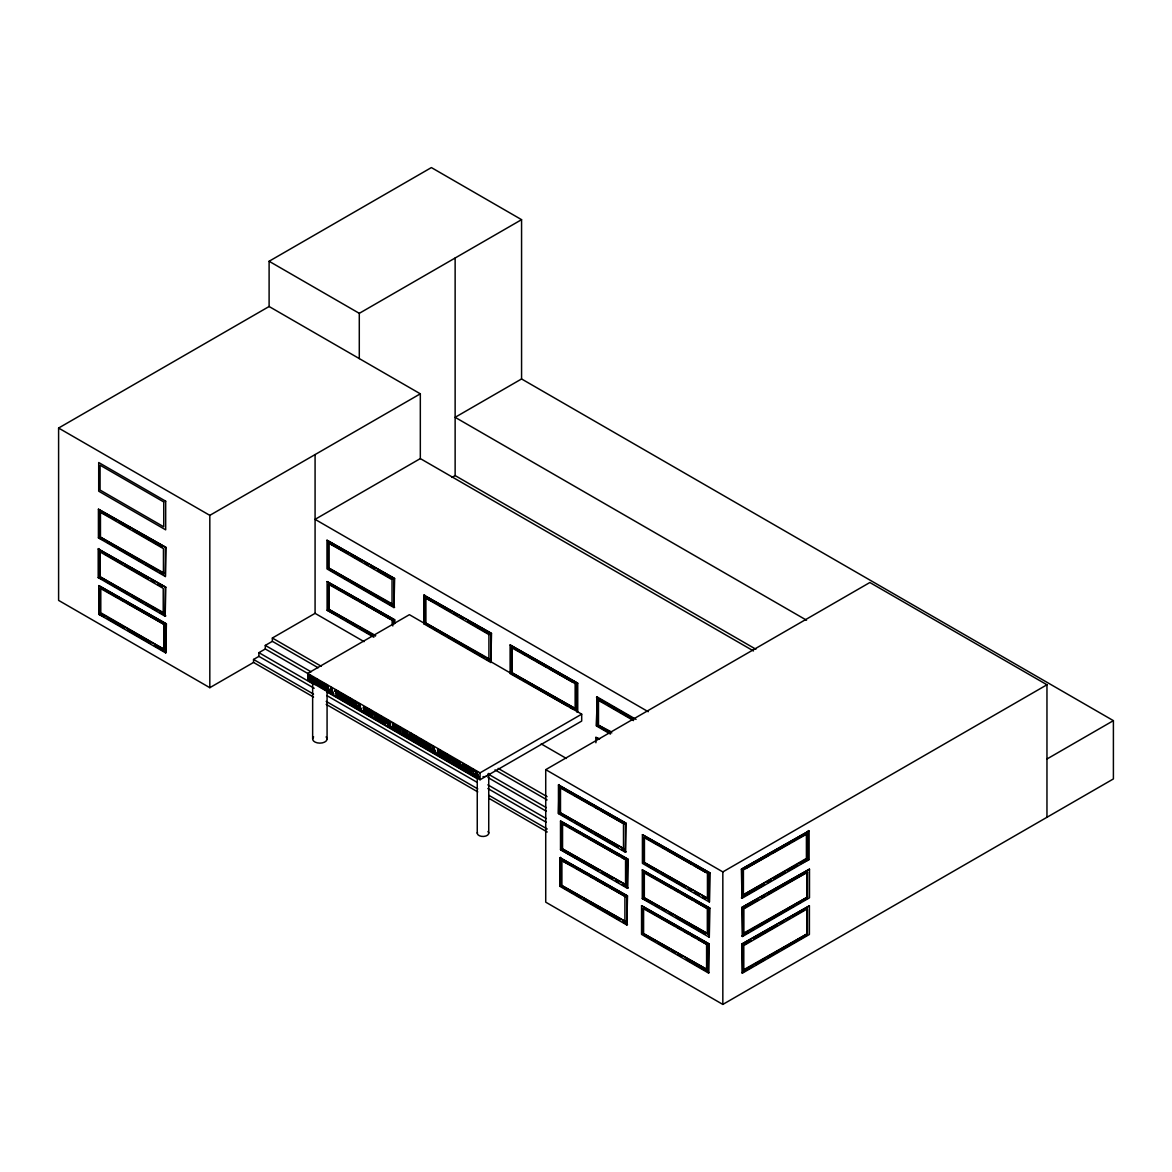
<?xml version="1.0" encoding="UTF-8"?>
<svg xmlns="http://www.w3.org/2000/svg" width="1172" height="1172" viewBox="0 0 1172 1172"><rect width="100%" height="100%" fill="white"/><g stroke="black" fill="none" stroke-linecap="round" stroke-linejoin="round"><path stroke-width="1.5" d="M444.789 758.841L445.36 756.218L444.789 758.841L443.954 758.357L443.954 753.274L446.708 754.197L446.708 755.149L444.789 754.695L444.789 755.618L446.708 756.072C444.979 762.269 454.883 763.045 449.843 756.731M456.084 765.375L457.153 762.108L456.67 765.038L455.263 764.891L456.611 759.91L458.457 764.525L456.04 760.247M455.263 764.891L456.611 759.91M378.952 717.454C376.813 716.033 381.867 718.187 377.194 714.73L377.194 719.813L378.6 719.974M389.397 723.476C387.258 722.055 392.298 724.223 387.624 720.751L387.624 725.849L389.045 725.995L389.045 723.842L391.023 727.138L389.529 726.948L388.459 724.179L388.459 726.332M457.871 764.862L458.911 761.903L460.303 762.049L461.036 767.557L459.658 767.426L459.761 763.602M458.457 764.525L459.483 761.566M456.567 762.43L458.237 766.62L459.175 763.939M328.878 691.92L331.149 687.481L333.698 694.044L330.108 691.583L328.878 691.92L331.149 687.481M356.757 708.02L359.028 703.581L361.577 710.144L357.987 707.683L356.757 708.02L359.028 703.581M431.062 750.915L433.332 746.476L435.881 753.039L432.292 750.578L431.062 750.915L432.864 750.256L435.881 753.039M432.204 749.216L433.332 746.476M460.772 768.085L463.057 763.631L465.606 770.194L462.002 767.733L460.772 768.085L463.057 763.631M474.411 775.952L476.682 771.498L479.231 778.062L475.642 775.615L474.411 775.952L476.213 775.278L479.231 778.062M475.554 774.238L476.682 771.498M330.416 690.821L331.588 689.077L332.174 691.172L330.416 690.821L331.588 689.077M358.295 706.921L359.467 705.178L360.053 707.258L358.295 706.921L360.053 707.258M432.6 749.816L433.772 748.073L434.358 750.168L432.6 749.816L433.772 748.073M462.325 766.971L463.482 765.228L464.068 767.323L462.896 766.635M475.949 774.838L477.121 773.095L477.707 775.19L475.949 774.838L477.121 773.095M329.757 692.432L330.108 691.583M357.621 708.518L358.559 707.346L361.577 710.144M461.651 768.583L462.002 767.733M412.339 737.774L410.801 737.73L410.493 736.456L412.705 737.964A3.018 1.743 60 0 1 412.544 738.829L412.061 739.385A2.784 1.612 60 0 1 411.123 739.459L409.292 738.14A3.047 1.758 60 0 1 408.618 737.056C405.952 732.559 412.573 733.628 412.09 735.415A2.388 1.377 60 0 0 411.079 734.448L409.658 734.668L409.804 736.397L412.339 737.774C406.992 740.47 408.808 728.032 412.969 735.547L411.519 735.752A2.388 1.377 60 0 0 410.493 734.771L409.218 734.8L409.189 736.734A3.047 1.758 60 0 0 409.614 737.466M395.916 728.354L393.689 728.398L393.689 725.19C397.411 724.164 396.986 733.35 392.854 728.867L392.854 723.769L396.458 726.069A3.223 1.861 60 0 1 396.854 727.255L396.283 729.599A2.344 1.348 60 0 1 395.169 729.497M427.839 745.846C425.832 744.425 430.9 746.286 426.183 743.019L426.183 748.102L427.604 748.263L427.677 746.154L429.011 749.743L427.677 746.154M453.754 760.804C451.865 759.119 456.714 761.507 452.099 757.976L452.099 763.075L453.52 763.221L453.52 761.067L455.498 764.364L454.003 764.173L452.934 761.39L452.934 763.558M313.525 681.313L311.298 678.207A1.465 0.85 60 0 1 311.342 677.372L311.606 677.108A1.67 0.967 60 0 1 312.221 677.108C311.283 674.574 316.792 687.393 311.049 680.654L312.323 680.229L312.953 681.635L311.62 680.317M313.554 697.076L253.548 662.444L209.817 687.686L58.6 600.386L58.6 428.044L269.106 306.507L269.106 261.268L431.384 167.581L521.569 219.662L521.569 378.952L1113.4 720.648L1113.4 778.926L722.831 1004.419L545.727 902.162L545.727 769.652L869.858 582.513L1046.962 684.77L1046.962 817.28M269.106 261.268L359.291 313.334L521.569 219.662M98.419 509.205L166.058 547.485L165.384 576.536L98.419 537.86L98.419 509.205L166.058 547.485M99.781 511.871L163.45 548.628L163.45 573.504L99.781 536.747L99.781 511.871L109.772 516.852M99.781 536.747L164.124 573.123M98.419 537.86L103.751 540.175M98.199 548.95L165.823 587.231L165.164 616.282L98.199 577.606L98.199 548.95L165.823 587.231M99.561 576.492L163.23 613.249L163.23 588.373L99.561 551.616L99.561 576.492L163.89 612.868M98.199 577.606L101.979 579.027M58.6 428.044L209.817 515.358L420.323 393.821L420.323 458.589L753.493 650.943M98.756 585.604L166.395 623.9L165.735 652.936L98.756 614.275L98.756 585.604L166.395 623.9M164.461 649.537L100.133 613.161L100.133 588.271L100.792 587.89L100.792 612.766L164.461 649.537L164.461 624.647L127.191 603.126M98.756 614.275L104.103 616.589M521.569 378.952L455.132 417.32L806.541 620.193M420.323 458.589L315.078 519.357L648.233 711.712M100.133 588.271L164.461 624.647M326.988 540.248L394.627 578.529L393.968 607.579L326.988 568.918L326.988 540.248L394.627 578.529M328.365 542.914L392.034 579.671L392.034 604.562L328.365 567.805L328.365 542.914L347.659 553.287M451.996 477.4L455.132 475.583L755.881 649.229M328.365 567.805L392.693 604.166M373.839 637.231L327.105 610.26L327.105 581.59L394.744 619.871L394.744 623.46M318.139 667.762L272.358 641.333L272.358 638.022L315.078 613.352L364.082 641.655M314.184 688.257L258.909 656.364L258.909 652.658L265.297 648.98L265.297 645.406L272.358 641.333M392.81 625.965L392.81 620.633L328.482 584.257L328.482 609.147L375.729 635.649M327.105 610.26L337.126 615.271M253.548 662.444L253.548 659.455L258.909 656.364M423.868 595.156L491.508 633.437L490.848 662.473L423.868 623.812L423.868 595.156L491.508 633.437M425.246 597.808L488.914 634.579L488.914 659.455L425.246 622.698L425.246 597.808L436.775 603.712M327.105 581.59L394.744 619.871M308.236 674.911L311.21 675.966L310.639 677.255L309.071 676.347L309.071 677.27L311.21 677.841L310.639 679.101L309.071 678.192L309.071 679.54L311.21 680.112L310.639 681.401L308.236 680.009L308.236 674.911L311.21 675.966M309.071 676.347L311.21 676.918M309.071 678.192L311.21 678.778M308.236 680.009L311.21 681.064M309.071 679.54L311.21 680.112M313.539 680.961L311.884 677.885A1.465 0.85 60 0 1 311.913 677.035L312.177 676.771A1.67 0.967 60 0 1 312.792 676.771L313.744 678.778C310.77 674.589 317.964 687.393 311.049 680.654M319.956 681.02L321.055 686.572L321.524 682.587L322.359 683.071L322.007 687.539A1.875 1.084 60 0 1 321.216 687.598L319.414 685.181L319.956 681.02L320.864 685.43L321.948 686.206M318.667 683.833C314.536 686.44 314.682 676.713 318.081 682.148L319.253 681.503L318.374 680.243A3.56 2.051 60 0 0 317.011 679.203L315.634 679.174A3.003 1.743 60 0 0 315.048 680.009C313.114 683.965 321.963 686.294 317.334 683.789C314.096 682.221 316.923 677.841 318.667 681.811L316.748 679.701L315.063 679.511A3.003 1.743 60 0 0 314.477 680.331C313.891 682.778 316.645 686.675 319.224 684.844M319.37 681.342L320.791 681.503M321.524 682.587L322.945 682.734L322.578 687.202A1.875 1.084 60 0 1 321.787 687.261L320.308 685.898L320.22 681.84M425.246 622.698L489.574 659.074M423.868 623.812L424.542 594.761M323.34 683.642L326.329 684.697L325.743 685.972L324.175 685.063L324.175 685.986L326.329 686.558L325.743 687.832L324.175 686.924L324.175 688.257L326.329 688.828L325.743 690.118L323.34 688.726L323.34 683.642L326.329 684.697M324.175 685.063L326.329 685.649M324.175 685.986L326.329 686.558M324.175 686.924L326.329 687.495M326.534 685.474L327.94 685.635L328.6 691.758L326.534 690.572L326.534 685.474L327.94 685.635M323.34 688.726L326.329 689.781M324.175 688.257L326.329 688.828M326.534 690.572L329.171 691.436M327.369 685.957L327.94 689.795M330.577 687.817L332.013 687.979M327.369 690.132L329.171 690.513M337.272 696.109L337.272 691.963L337.272 696.109L336.423 695.611L336.423 691.48L335.06 691.363L335.632 690.074L338.078 691.48L338.078 697.237L341.067 698.292L341.067 697.34L338.913 696.769L339.484 695.099L339.484 696.432M331.91 692.623L333.698 694.044M335.06 691.363L336.423 691.48M335.06 690.396L338.078 691.48M336.701 692.3L338.078 692.432L337.272 691.963M345.403 700.417L342.634 698.908L341.697 695.392A3.003 1.743 60 0 1 342.283 694.557L343.66 694.6A3.56 2.051 60 0 1 345.022 695.626L345.315 697.193C341.301 692.462 342.678 700.343 345.887 700.226C342.913 702.116 340.451 697.692 341.067 695.069L338.913 694.498L339.484 693.238L341.067 694.146L341.067 693.209L338.078 692.139L341.067 693.209M335.837 691.817L336.423 695.611M338.913 694.498L341.067 695.069M338.913 693.575L341.067 694.146M338.078 697.237L341.067 698.292M338.913 695.421L341.125 695.729A3.003 1.743 60 0 1 341.711 694.893L343.938 695.465L344.729 697.53C341.33 692.095 341.184 701.823 345.315 699.215M338.913 696.769L341.067 697.34M344.729 697.53L347.439 696.886L349.329 701.325L346.062 696.754L346.062 701.852L347.483 701.999L346.062 701.852M346.897 702.336L347.483 698.659L348.729 701.618M348.758 701.662L348.758 698.307L350.164 698.453L349.593 703.889L346.897 698.995M345.887 700.226L344.729 699.552M348.758 698.307L350.164 698.453M350.545 699.332L351.952 699.494L351.38 704.914L350.545 704.431L350.545 699.332L351.952 699.494M348.787 703.42L350.164 703.552M350.545 704.431L351.952 704.577M356.464 706.804C352.142 707.551 352.362 698.805 355.79 703.903L356.947 703.273L356.083 702.013M355.79 705.925L356.933 706.613L353.68 705.207L352.757 701.764A3.003 1.743 60 0 1 353.343 700.944L354.706 700.973A3.56 2.051 60 0 1 356.083 702.013M358.456 703.903L359.877 704.064M488.914 634.579L489.574 634.184L467.833 621.643M365.063 709.045L366.265 708.445L364.741 706.775A1.67 0.967 60 0 0 364.126 706.76L363.862 707.038A1.465 0.85 60 0 0 363.818 707.873L365.547 712.605L362.983 710.642C368.272 713.235 361.386 706.687 366.265 708.445M366.528 708.577L367.949 708.723L368.799 713.47L369.253 709.485L368.213 713.807L366.528 708.577L366.69 712.986L368.374 714.817A1.875 1.084 60 0 0 369.165 714.774L369.517 710.291L368.682 709.807M362.983 710.642L364.272 710.232M369.517 710.291L369.737 714.437A1.875 1.084 60 0 1 368.946 714.495L367.261 712.664L367.114 708.24M371.334 716.444L371.905 713.953L371.905 716.107L370.499 715.946L371.07 710.525L373.502 712.591L372.799 714.378M371.334 712.283L372.154 713.689L371.334 712.283C373.385 710.935 373.809 716.414 371.334 714.275M371.334 713.338L372.828 712.766L370.499 710.862M373.941 712.854L376.93 713.909L376.344 715.184L374.776 714.275L374.776 715.198L376.93 715.77L376.344 717.044L374.776 716.136L374.776 717.469L376.93 718.04L376.344 719.33L373.941 717.938L373.941 712.854L376.93 713.909M370.499 715.946L371.905 716.107M374.776 714.275L376.93 714.861M374.776 715.198L376.93 715.77M374.776 716.136L376.93 716.707M377.194 714.73L380.197 716.444L380.168 718.099L378.966 718.583L380.006 721.454L379.538 718.246M373.941 717.938L376.93 718.993M374.776 717.469L376.93 718.04M378.029 720.297L378.673 717.85M380.636 716.707L382.043 716.868L381.471 722.289L380.636 721.806L380.636 716.707L382.043 716.868M377.194 719.813L377.765 714.393M577.737 711.887L510.113 673.592L510.113 644.937L577.737 683.217L577.737 711.887L581.693 714.158L581.693 721.073L480.051 779.761L307.753 680.287L307.753 673.373L409.394 614.685L424.542 623.431M378.029 718.143L379.098 720.912L380.592 721.117M380.636 721.806L382.043 721.952M387.624 720.751L390.628 722.465L390.613 724.12L389.412 724.604L390.452 727.475M388.459 722.186L390.056 722.802L389.412 724.604M388.459 723.227L389.851 723.241M387.624 725.849L388.196 720.414M392.854 728.867L394.437 729.116M397.147 726.244L400.135 727.314L399.564 728.588L397.982 727.68L397.982 728.603L400.135 729.174L399.564 730.449L397.982 729.541L397.982 730.874L400.135 731.445L399.564 732.734L397.147 731.343L397.147 726.244L400.135 727.314M397.982 727.68L400.135 728.252M397.982 728.603L400.135 729.174M397.982 729.541L400.135 730.112M397.147 731.343L400.135 732.397M397.982 730.874L400.135 731.445M401.996 729.057L403.417 729.204L402.831 734.624L401.996 734.141L401.996 729.057L403.417 729.204M403.783 730.083L405.16 730.215L407.05 734.654L403.783 730.083L403.783 735.166L404.618 735.664L405.204 731.987L404.618 735.664M401.996 734.141L403.417 734.287M406.479 731.636L407.885 731.782L406.479 731.636L406.479 734.99M511.475 672.479L575.818 708.855L575.818 683.979L511.475 647.603L511.475 672.479L575.818 708.855M403.783 735.166L405.204 735.327M406.508 736.749L407.885 736.88L406.508 736.749L404.618 732.31M410.493 736.456L413.291 737.628A3.018 1.743 60 0 1 413.115 738.492L412.647 739.049A2.784 1.612 60 0 1 411.694 739.122L411.401 739.019M413.482 740.777L416.47 741.832L413.482 740.777L414.068 735.342L416.47 736.734L416.675 742.623L417.525 743.107L418.096 739.429L417.525 743.107M414.317 737.115L416.47 737.686L414.317 737.115L414.317 738.038L416.47 738.609L414.317 738.038M413.482 735.679L416.47 736.734M414.317 738.961L416.47 739.547L414.317 738.961L414.317 740.308L416.47 740.88L414.317 740.308M419.942 742.096L417.261 737.188L419.371 742.433L419.942 738.741L419.371 742.433M419.371 739.078L420.792 739.224L419.942 738.741M416.675 742.623L418.096 742.77M421.158 740.118L422.565 740.265L421.993 745.685L421.158 745.202L421.158 740.118L422.565 740.265M422.945 741.144L425.919 742.198L425.348 743.473L423.781 742.565L423.781 743.488L425.919 744.073L425.348 745.333L423.781 744.425L423.781 745.758L425.919 746.344L425.348 747.619L422.945 746.227L422.945 741.144L425.919 742.198M419.4 744.191L420.792 744.323L419.4 744.191L417.525 739.766M423.781 742.565L425.919 743.151M421.158 745.202L422.565 745.348M423.781 743.488L425.919 744.073M423.781 744.425L425.919 744.996M426.183 743.019L429.201 744.733L429.172 746.388L427.97 746.872L429.011 749.743M422.945 746.227L425.919 747.297M423.781 745.758L425.919 746.344M427.033 744.44L428.615 745.07L427.97 746.872M427.033 745.495L428.425 745.509M429.641 745.011L431.047 745.158L430.476 750.578L429.641 750.095L429.641 745.011L431.047 745.158M426.183 748.102L427.604 748.263M432.761 746.813L434.182 746.96M429.641 750.095L431.047 750.241M437.61 749.611L439.031 749.758L438.445 755.193L437.61 754.709L437.61 749.611L439.031 749.758M439.397 750.637L440.775 750.769L442.664 755.208L439.397 750.637L439.397 755.735L440.818 755.881L439.397 755.735M440.233 756.218L440.818 752.541M437.61 754.709L439.031 754.856M442.093 755.544L442.093 752.19L443.499 752.351L442.928 757.771L440.233 752.878M442.093 752.19L443.499 752.351M443.954 753.274L446.708 754.197M442.122 757.302L443.499 757.434M444.789 754.695L446.708 755.149M444.789 755.618L446.708 756.072M443.954 758.357L445.36 758.504M444.789 756.555L446.708 756.995A3.194 1.846 60 0 1 447.558 755.793C458.106 761.697 442.62 760.423 449.828 756.848M510.113 644.937L577.737 683.217M452.099 757.976L455.102 759.69L455.088 761.346L453.886 761.829L454.926 764.701M452.934 759.397L454.531 760.027L453.886 761.829M452.934 760.452L454.326 760.467M452.099 763.075L453.52 763.221M458.911 761.903L460.303 762.049M457.505 766.18L458.237 766.62M462.471 763.968L463.907 764.129M459.658 767.426L461.036 767.557M467.452 771.264L466.603 770.78L466.603 766.635L465.24 766.517L465.24 765.565L468.258 766.635L468.258 767.587L466.881 767.455L466.881 771.601L466.881 767.455M465.24 766.517L466.603 766.635M463.804 768.773L465.606 770.194M465.24 765.565L468.258 766.635M468.199 767.264L469.606 767.411L469.034 772.846L468.199 772.363L468.199 767.264L469.606 767.411M466.017 766.971L466.603 770.78M610.466 734.068L596.46 725.966L597.119 696.93L636.059 719.403M468.199 772.363L469.606 772.509M474.015 773.52C469.884 776.142 470.031 766.4 473.444 771.835L474.601 771.191L473.737 769.931A3.56 2.051 60 0 0 472.36 768.905L470.998 768.861A3.003 1.743 60 0 0 470.412 769.696C468.478 773.652 477.326 775.996 472.682 773.476C469.445 771.923 472.287 767.528 474.015 771.498M611.799 732.925L597.823 724.853L597.823 699.977L604.693 703.171M476.11 771.835L477.531 771.996M474.03 771.528L472.111 769.389L470.412 769.198A3.003 1.743 60 0 0 469.826 770.033C469.24 772.48 472.008 776.377 474.587 774.531M265.297 648.98L480.051 772.846L581.693 714.158M597.823 724.853L610.905 731.636M596.46 725.966L597.119 696.93M595.889 742.755L595.889 737.378L599.668 738.8M558.458 784.962L626.097 823.242L625.438 852.278L558.458 813.617L558.458 784.962L626.097 823.242M559.835 812.504L624.163 848.88L559.835 812.504L559.835 787.613L624.163 823.989L600.87 810.541M558.458 813.617L559.132 784.566M560.509 821.03L628.148 859.31L627.489 888.361L560.509 849.685L560.509 821.03L628.148 859.31M561.886 823.696L626.214 860.072L626.214 884.948L561.886 848.572L561.886 823.696L565.651 825.103M561.886 848.572L626.214 884.948M560.509 849.685L598.555 870.884M559.864 857.655L627.503 895.935L626.83 924.986L559.864 886.31L559.864 857.655L627.503 895.935M561.227 885.197L625.57 921.573L561.227 885.197L561.227 860.321L572.771 866.211M642.417 834.684L710.042 872.964L709.382 902.015L642.417 863.354L642.417 834.684L710.042 872.964M559.864 886.31L560.524 857.274M643.78 862.226L708.108 898.602L708.108 873.726L643.78 837.35L643.78 862.226L708.108 898.602M642.285 869.902L709.924 908.183L709.265 937.234L642.285 898.558L642.285 869.902L709.924 908.183M561.227 860.321L625.57 896.697L610.041 887.731M707.991 908.945L643.662 872.569L643.662 897.444L707.991 933.82L707.991 908.945L695.567 901.766M642.285 898.558L652.306 903.568M641.553 905.707L709.192 943.987L708.518 973.024L641.553 934.362L641.553 905.707L709.192 943.987M545.727 769.652L722.831 871.909L1046.962 684.77M741.378 869.214L809.017 830.933L809.017 859.603L742.037 898.265L741.378 869.214L809.017 830.933M745.846 868.511L769.14 855.062M772.245 853.26L789.327 843.401M792.433 841.613L795.539 839.811M798.645 838.024L806.409 833.541L806.409 858.417L742.74 895.174L742.74 870.298L807.083 833.922L807.083 858.812L742.74 895.174M707.258 944.735L642.915 908.359L642.915 933.249L707.258 969.625L707.258 944.735L697.941 939.358M741.378 897.884L764.73 884.391M767.85 882.589L770.971 880.802M774.077 879L784.991 872.701M788.097 870.899L797.443 865.507M800.564 863.705L809.017 859.603M741.847 907.436L809.486 869.155L809.486 897.811L742.506 936.487L741.847 907.436L809.486 869.155M743.209 908.52L758.738 899.554M761.844 897.752L764.95 895.965M768.056 894.177L778.926 887.893M782.032 886.105L807.552 872.144L807.552 897.019L743.883 933.776L743.883 908.901L807.552 872.144M643.662 897.444L707.991 933.82M743.209 933.395L807.552 897.019M1046.962 759.002L1113.4 720.648M741.847 936.106L748.073 932.502M751.193 930.7L754.299 928.913M757.42 927.111L793.239 906.425M797.912 903.729L801.033 901.927M804.139 900.125L807.259 898.338M741.759 944.09L809.398 905.809L809.398 934.465L742.418 973.141L741.759 944.09L809.398 905.809M743.121 945.174L750.886 940.691M753.992 938.889L777.285 925.441M780.391 923.653L783.511 921.866M786.617 920.064L789.723 918.277M792.829 916.475L803.699 910.204M642.915 933.249L707.258 969.625M743.121 970.05L807.464 933.674L807.464 908.798L743.795 945.555L743.795 970.431L807.464 933.674M741.759 972.745L752.658 966.461M755.779 964.659L765.126 959.267M768.231 957.465L772.905 954.77M776.025 952.968L779.131 951.166M782.251 949.379L805.618 935.886M411.812 736.221L412.969 735.547M318.081 682.148L319.253 681.503M355.79 703.903L356.947 703.273M473.444 771.835L474.601 771.191M313.114 679.057L314.316 678.456M356.361 705.588C352.259 706.613 353.548 698.527 356.361 703.581L354.457 701.471L352.757 701.266A3.003 1.743 60 0 0 352.171 702.101C351.6 704.548 354.325 708.445 356.933 706.613M378.966 718.583L379.288 716.268M269.106 306.507L420.323 393.821M439.881 605.499L450.751 611.769M453.857 613.571L456.963 615.359M460.069 617.161L463.174 618.948M519.914 651.705L512.135 647.222L512.135 672.098M523.02 653.493L526.125 655.28M529.231 657.082L533.89 659.763M536.996 661.565L546.313 666.941M549.419 668.729L572.712 682.177M350.765 555.088L361.635 561.359M364.741 563.161L367.847 564.948M370.953 566.735L374.058 568.537M377.164 570.325L392.693 579.29M596.46 697.311L633.832 718.89M607.799 704.973L617.117 710.349M620.222 712.137L631.093 718.421M597.823 699.977L633.539 720.59M426.095 624.324L430.769 627.02M433.889 628.822L436.995 630.624M440.115 632.426L444.789 635.121M447.909 636.923L483.728 657.595M486.834 659.397L520.119 678.617M523.239 680.405L526.345 682.207M529.466 684.009L566.838 705.588M569.958 707.39L573.079 709.177M330.768 570.325L341.682 576.624M344.788 578.426L347.908 580.228M351.029 582.015L394.627 607.199M598.672 726.494L609.572 732.778M595.889 737.378L599.009 739.18M343.118 591.948L329.142 583.876L329.142 608.751M346.223 593.735L357.094 600.02M360.2 601.807L363.305 603.595M366.411 605.397L389.705 618.845M328.482 609.147L375.069 636.044M340.232 617.073L343.352 618.875M346.458 620.662L357.372 626.961M360.478 628.763L369.825 634.155M541.2 743.912L566.398 758.46M112.878 518.654L115.984 520.441M119.09 522.243L129.96 528.513M133.066 530.301L162.571 547.339M562.047 788.126L571.365 793.517M574.47 795.305L591.552 805.164M594.658 806.966L597.764 808.753M658.415 845.041L644.439 836.969L644.439 861.845M661.521 846.829L664.627 848.616M667.732 850.418L691.026 863.867M694.132 865.654L705.002 871.924M106.872 541.977L109.978 543.779M113.098 545.566L142.691 562.663M145.811 564.45L156.711 570.749M159.817 572.551L162.937 574.353M272.358 638.022L321.304 666.282M498.144 768.378L547.09 796.638M494.994 769.872L547.09 799.949M560.685 814.13L571.584 820.429M574.705 822.231L577.825 824.033M580.931 825.821L591.831 832.12M594.951 833.922L618.318 847.4M621.424 849.202L626.097 851.898M647.75 865.668L658.649 871.953M661.77 873.755L685.122 887.248M688.242 889.035L691.363 890.837M694.469 892.639L699.142 895.335M702.262 897.137L705.368 898.939M265.297 645.406L311.093 671.834M487.933 773.93L546.357 807.669M104.879 553.917L121.961 563.776M125.067 565.563L148.361 579.012M151.466 580.814L154.572 582.601M157.678 584.403L162.337 587.084M487.933 777.519L546.357 811.244M369.253 709.485L370.103 709.968M392.854 723.769L396.048 727.167M467.452 767.133L468.258 767.587M393.689 725.19C395.755 725.424 396.312 730.376 393.689 728.398M568.757 826.89L571.863 828.692M574.969 830.479L579.627 833.175M582.733 834.962L585.839 836.749M588.945 838.551L618.45 855.589M621.556 857.377L624.661 859.164M445.36 756.218L446.708 756.995M331.002 690.484L332.174 691.172M433.171 749.479L434.358 750.168M476.521 774.516L477.707 775.19M427.033 746.432L427.033 748.6M410.493 737.364L411.768 738.111M658.298 880.245L644.322 872.173L644.322 897.063M661.404 882.047L672.274 888.317M675.38 890.105L678.485 891.907M681.591 893.694L692.462 899.979M329.449 691.597L330.328 692.095M357.328 707.683L358.207 708.196M455.849 764.569L456.67 765.038M461.358 767.748L462.222 768.246M335.837 695.948L336.701 696.446M379.098 720.912L380.006 721.454M466.017 771.103L466.881 771.601M258.909 652.658L314.184 684.565M326.812 691.861L476.814 778.472M487.86 784.844L546.284 818.583M326.812 695.553L476.814 782.163M487.86 788.536L546.284 822.275M253.548 659.455L313.554 694.102M326.182 701.383L477.766 788.903M488.812 795.29L547.236 829.014M326.182 704.372L477.766 791.891M488.812 798.264L547.236 832.003M105.084 580.829L128.451 594.307M131.572 596.109L142.471 602.408M145.577 604.195L148.698 605.997M151.818 607.799L156.477 610.495M159.597 612.297L165.823 615.886M601.676 872.686L612.575 878.985M615.696 880.773L618.801 882.575M621.922 884.377L628.148 887.98M655.412 905.37L658.532 907.172M661.638 908.974L664.758 910.761M669.432 913.471L672.552 915.259M675.658 917.061L705.251 934.143M102.345 588.784L117.874 597.749M120.98 599.551L124.086 601.339M575.877 867.998L586.747 874.283M589.853 876.07L592.959 877.857M596.065 879.659L606.935 885.929M645.142 908.871L674.647 925.909M677.753 927.711L680.859 929.499M683.965 931.286L688.623 933.981M691.729 935.769L694.835 937.571M107.209 618.391L124.349 628.28M127.455 630.082L150.822 643.56M153.942 645.362L164.842 651.661M562.091 886.838L566.765 889.533M569.87 891.321L572.991 893.123M576.111 894.925L580.77 897.62M583.89 899.422L587.011 901.224M590.117 903.011L619.71 920.108M622.83 921.895L627.503 924.591M643.78 934.875L654.679 941.175M657.8 942.977L668.699 949.261M671.805 951.063L674.926 952.865M678.046 954.667L681.152 956.455M685.825 959.165L709.192 972.643M364.551 711.917C367.378 713.895 366.089 708.928 364.668 708.21M410.757 738.638L409.863 737.803M365.137 707.932L365.635 708.723L364.17 707.097A1.67 0.967 60 0 0 363.54 707.097L363.291 707.361A1.465 0.85 60 0 0 363.247 708.21L364.902 711.624L363.569 710.305M473.444 773.857L474.015 774.868M318.081 684.155L318.652 685.181M441.434 754.021L442.694 756.98M418.096 739.429L419.986 743.854M405.204 731.987L407.08 736.412M454.458 761.492L455.498 764.364M428.542 746.535L429.597 749.406M389.983 724.281L391.023 727.138M476.535 773.432L477.121 775.527M462.911 765.565L463.497 767.66M433.186 748.41L433.772 750.49M358.881 705.515L359.467 707.595M331.017 689.414L331.603 691.509M476.96 772.333L478.659 778.398M463.336 764.452L465.02 770.531M433.611 747.297L435.31 753.376M359.306 704.401L361.005 710.466M331.427 688.301L333.126 694.381M457.153 762.108L457.769 764.598M459.717 762.371L460.464 767.894M808.343 830.552L808.343 859.223M806.878 871.763L806.878 896.639M806.805 908.417L806.805 933.293M743.414 870.679L743.414 895.569M742.506 907.817L742.506 936.487M742.418 944.471L742.418 973.141M742.037 869.595L742.037 898.265M722.831 871.909L722.831 1004.419M709.382 873.345L709.382 902.015M709.265 908.564L709.265 937.234M708.518 944.368L708.518 973.024M707.448 874.107L707.448 898.983M707.331 909.326L707.331 934.201M706.599 945.13L706.599 970.006M643.589 909.765L643.589 932.868M627.489 859.691L627.489 888.361M626.83 896.316L626.83 924.986M625.555 860.453L625.555 885.329M625.438 823.623L625.438 852.278M624.91 897.078L624.91 921.954M623.504 824.385L623.504 849.261M598.482 699.581L598.482 724.472M577.078 683.598L577.078 712.268M575.144 684.36L575.144 709.236M562.545 823.301L562.545 848.191M561.901 859.926L561.901 884.816M560.494 789.02L560.494 812.123M490.848 633.818L490.848 662.473M488.739 773.374L488.739 833.146M480.051 772.846L480.051 779.761M477.253 776.992L477.253 833.146M469.034 767.748L469.034 772.846M467.672 766.971L467.672 767.924M465.811 765.228L465.811 766.18M455.132 258.016L455.132 475.583M453.52 759.075L453.52 760.115M452.67 757.639L452.67 762.738M446.136 754.534L446.136 755.471M446.136 756.409L446.136 757.332M444.525 752.937L444.525 758.035M442.928 752.673L442.928 757.771M442.664 751.867L442.664 755.208M439.969 750.314L439.969 755.398M438.445 750.095L438.445 755.193M430.476 745.48L430.476 750.578M430.212 744.674L430.212 749.772M427.604 744.117L427.604 745.158M426.769 742.682L426.769 747.78M425.905 597.427L425.905 622.317M425.348 742.535L425.348 743.473M425.348 744.396L425.348 745.333M425.348 746.667L425.348 747.619M424.352 742.242L424.352 743.165M423.517 740.807L423.517 745.905M421.993 740.587L421.993 745.685M420.206 739.561L420.206 744.66M417.261 737.188L417.261 742.286M415.899 737.071L415.899 738.023M415.899 738.946L415.899 739.869M415.899 741.217L415.899 742.169M414.888 738.624L414.888 739.972M414.068 735.342L414.068 740.44M411.064 736.133L411.064 737.042M407.314 732.119L407.314 737.217M407.05 731.299L407.05 734.654M404.355 729.746L404.355 734.844M402.831 729.526L402.831 734.624M402.582 728.72L402.582 733.818M399.564 727.636L399.564 728.588M399.564 729.511L399.564 730.449M399.564 731.782L399.564 732.734M398.568 727.343L398.568 728.266M398.568 729.204L398.568 730.537M397.733 725.922L397.733 731.006M394.261 724.853L394.261 728.061M394.085 620.266L394.085 623.841M393.968 578.924L393.968 607.579M393.426 723.432L393.426 728.53M392.151 621.014L392.151 624.573M389.045 721.849L389.045 722.89M381.471 717.191L381.471 722.289M381.208 716.385L381.208 721.469M376.344 714.231L376.344 715.184M376.344 716.107L376.344 717.044M376.344 718.377L376.344 719.33M375.348 713.953L375.348 714.861M375.348 715.799L375.348 717.132M371.905 711.961L371.905 713.001M371.07 710.525L371.07 715.623M359.291 313.334L359.291 358.588M351.38 699.816L351.38 704.914M351.117 699.01L351.117 704.108M349.593 698.79L349.593 703.889M349.329 697.97L349.329 701.325M346.634 696.417L346.634 701.515M340.481 693.531L340.481 694.483M340.481 695.406L340.481 696.329M340.481 697.677L340.481 698.629M339.484 693.238L339.484 694.161M337.492 691.817L337.492 692.769M335.632 690.074L335.632 691.026M329.024 542.533L329.024 567.409M328.6 690.835L328.6 691.758M327.105 685.151L327.105 690.235M327.076 690.059L327.076 738.961M325.743 685.019L325.743 685.972M325.743 686.895L325.743 687.832M325.743 689.165L325.743 690.118M324.747 684.726L324.747 685.649M323.911 683.305L323.911 688.404M315.078 454.59L315.078 613.352M312.646 682.807L312.646 738.961M310.639 676.303L310.639 677.255M310.639 678.178L310.639 679.101M310.639 680.449L310.639 681.401M309.642 677.87L309.642 679.203M308.807 674.574L308.807 679.672M209.817 515.358L209.817 687.686M165.735 624.28L165.735 652.936M165.384 547.866L165.384 576.536M165.164 587.612L165.164 616.282M163.802 625.028L163.802 649.918M100.455 511.475L100.455 536.366M100.221 551.221L100.221 576.111M98.858 548.555L98.858 577.225M488.548 774.223A5.743 3.311 0 0 1 485.867 776.245M484.49 776.582A5.743 3.311 0 0 1 482.996 776.684M326.109 736.88A7.222 4.161 0 0 1 319.868 743.136A7.222 4.161 0 0 1 313.613 736.88M487.977 831.49A5.743 3.311 0 0 1 483.743 836.442A5.743 3.311 0 0 1 477.443 832.296M382.204 719.813C383.141 729.101 390.877 720.326 383.083 718.553A3.194 1.846 60 0 0 382.204 719.813M382.79 719.476C383.713 728.779 391.463 720.004 383.669 718.216A3.194 1.846 60 0 0 382.79 719.476M447.265 756.702C448.187 765.99 455.937 757.229 448.129 755.442A3.194 1.846 60 0 0 447.265 756.702M383.068 720.311C385.075 728.588 388.43 716.59 383.068 720.311M383.64 719.989C384.431 726.142 387.756 719.769 383.64 719.989M447.543 757.537C448.964 765.008 452.275 755.369 447.543 757.537M165.677 501.177L98.712 462.515L98.712 491.185L165.677 529.847L165.677 501.177M163.743 501.938L100.074 465.181L100.074 490.057L163.743 526.814L163.743 501.938"/></g></svg>
